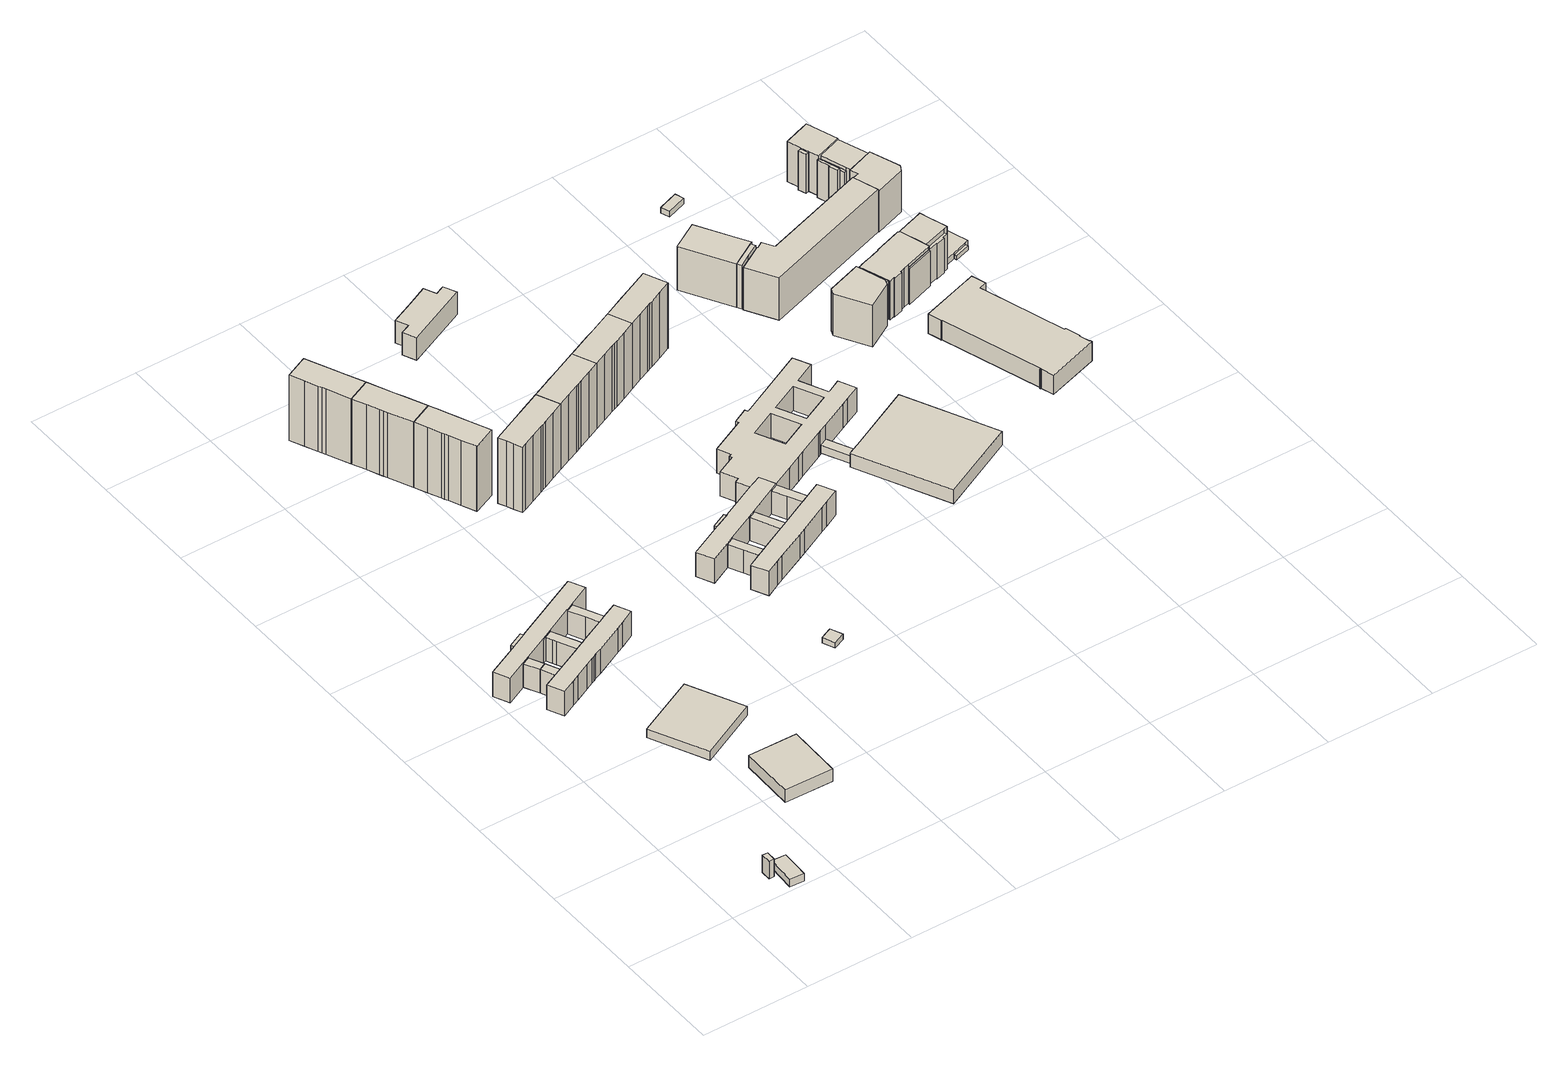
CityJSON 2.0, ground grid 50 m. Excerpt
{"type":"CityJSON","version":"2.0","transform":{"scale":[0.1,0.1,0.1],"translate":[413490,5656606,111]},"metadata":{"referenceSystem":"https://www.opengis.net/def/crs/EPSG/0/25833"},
"CityObjects":{
"building1":{"type":"Building","attributes":{"Dachtyp_tdc":"tdcPolyFlatRoof","Gemeindeschluessel":14612000,"Dachneigung":0,"QualitaetDacherkennung":1,"Geometrietyp2DReferenz":"3000","measuredHeight":9.07,"function":"31001_9998","roofType":"1000"},"geometry":[{"type":"Solid","lod":"1","boundaries":[[[[0,1,2,3]],[[4,5,6,7]],[[3,5,4,0]],[[2,6,5,3]],[[1,7,6,2]],[[0,4,7,1]]]]}]},
"building2":{"type":"Building","attributes":{"Dachtyp_tdc":"tdcGableRoof","Gemeindeschluessel":14612000,"Dachneigung":59.43,"QualitaetDacherkennung":8,"Geometrietyp2DReferenz":"3000","measuredHeight":7.08,"function":"31001_9998","roofType":"3100"},"geometry":[{"type":"Solid","lod":"1","boundaries":[[[[8,9,10,11]],[[12,13,14,15]],[[11,13,12,8]],[[10,14,13,11]],[[9,15,14,10]],[[8,12,15,9]]]]}]},
"building3":{"type":"Building","attributes":{"name":"102. Grundschule Johanna","Gemeindeschluessel":14612000,"Geometrietyp2DReferenz":"3000","function":"31001_3021","roofType":"9999"},"children":["building3-1","building3-2","building3-3","building3-4","building3-5","building3-6","building3-7"]},
"building3-1":{"type":"BuildingPart","attributes":{"Dachtyp_tdc":"tdcPolyFlatRoof","Dachneigung":0,"QualitaetDacherkennung":74,"Geometrietyp2DReferenz":"3000","measuredHeight":12.13,"roofType":"1000"},"parents":["building3"],"geometry":[{"type":"Solid","lod":"1","boundaries":[[[[16,17,18,19,20]],[[21,22,23,24,25]],[[20,22,21,16]],[[19,23,22,20]],[[18,24,23,19]],[[17,25,24,18]],[[16,21,25,17]]]]}]},
"building3-2":{"type":"BuildingPart","attributes":{"Dachtyp_tdc":"tdcPolyFlatRoof","Dachneigung":0,"QualitaetDacherkennung":76,"Geometrietyp2DReferenz":"3000","measuredHeight":12.14,"roofType":"1000"},"parents":["building3"],"geometry":[{"type":"Solid","lod":"1","boundaries":[[[[26,27,28,29,30,31,32,33,34,35]],[[36,37,38,39,40,41,42,43,44,45]],[[35,37,36,26]],[[34,38,37,35]],[[33,39,38,34]],[[32,40,39,33]],[[31,41,40,32]],[[30,42,41,31]],[[29,43,42,30]],[[28,44,43,29]],[[27,45,44,28]],[[26,36,45,27]]]]}]},
"building3-3":{"type":"BuildingPart","attributes":{"Dachtyp_tdc":"tdcPolyFlatRoof","Dachneigung":0,"QualitaetDacherkennung":80,"Geometrietyp2DReferenz":"3000","measuredHeight":12.15,"roofType":"1000"},"parents":["building3"],"geometry":[{"type":"Solid","lod":"1","boundaries":[[[[46,47,48,49,50,51]],[[52,53,54,55,56,57]],[[51,53,52,46]],[[50,54,53,51]],[[49,55,54,50]],[[48,56,55,49]],[[47,57,56,48]],[[46,52,57,47]]]]}]},
"building3-4":{"type":"BuildingPart","attributes":{"Dachtyp_tdc":"tdcPolyFlatRoof","Dachneigung":2.62,"QualitaetDacherkennung":70,"Geometrietyp2DReferenz":"3000","measuredHeight":12.79,"roofType":"2100"},"parents":["building3"],"geometry":[{"type":"Solid","lod":"1","boundaries":[[[[58,59,60,61,62,63,64,65,66,67,68,69,70,71,72,73,74,75,76,77,78,79]],[[80,81,36,45,82,83,55,54,84,85,86,87,88,89,90,91,92,93,94,95,96,97]],[[78,81,80,79]],[[77,36,81,78]],[[76,45,36,77]],[[75,82,45,76]],[[74,83,82,75]],[[73,55,83,74]],[[72,54,55,73]],[[71,84,54,72]],[[70,85,84,71]],[[69,86,85,70]],[[68,87,86,69]],[[67,88,87,68]],[[66,89,88,67]],[[65,90,89,66]],[[64,91,90,65]],[[63,92,91,64]],[[62,93,92,63]],[[61,94,93,62]],[[60,95,94,61]],[[59,96,95,60]],[[58,97,96,59]],[[79,80,97,58]]]]}]},
"building3-5":{"type":"BuildingPart","attributes":{"Dachtyp_tdc":"tdcPolyFlatRoof","Dachneigung":0,"QualitaetDacherkennung":80,"Geometrietyp2DReferenz":"3000","measuredHeight":12.13,"roofType":"1000"},"parents":["building3"],"geometry":[{"type":"Solid","lod":"1","boundaries":[[[[98,99,19,18]],[[97,24,23,80]],[[18,24,97,98]],[[19,23,24,18]],[[99,80,23,19]],[[98,97,80,99]]]]}]},
"building3-6":{"type":"BuildingPart","attributes":{"Dachtyp_tdc":"tdcPolyFlatRoof","Dachneigung":3.31,"QualitaetDacherkennung":70,"Geometrietyp2DReferenz":"3000","measuredHeight":12.8,"roofType":"2100"},"parents":["building3"],"geometry":[{"type":"Solid","lod":"1","boundaries":[[[[100,101,102,103,104,105,106,107,108,109,110,111,112,113,114,115,116,117,118]],[[119,120,121,122,52,57,123,124,42,41,40,22,21,25,125,126,127,128,129]],[[118,120,119,100]],[[117,121,120,118]],[[116,122,121,117]],[[115,52,122,116]],[[114,57,52,115]],[[113,123,57,114]],[[112,124,123,113]],[[111,42,124,112]],[[110,41,42,111]],[[109,40,41,110]],[[108,22,40,109]],[[107,21,22,108]],[[106,25,21,107]],[[105,125,25,106]],[[104,126,125,105]],[[103,127,126,104]],[[102,128,127,103]],[[101,129,128,102]],[[100,119,129,101]]]]}]},
"building3-7":{"type":"BuildingPart","attributes":{"Dachtyp_tdc":"tdcPolyFlatRoof","Dachneigung":3.42,"QualitaetDacherkennung":47,"Geometrietyp2DReferenz":"3000","measuredHeight":12.26,"roofType":"2100"},"parents":["building3"],"geometry":[{"type":"Solid","lod":"1","boundaries":[[[[130,131,132,133,134]],[[135,119,129,128,136]],[[134,119,135,130]],[[133,129,119,134]],[[132,128,129,133]],[[131,136,128,132]],[[130,135,136,131]]]]}]},
"building4":{"type":"Building","attributes":{"Dachtyp_tdc":"tdcPolyFlatRoof","Gemeindeschluessel":14612000,"Dachneigung":0,"QualitaetDacherkennung":79,"Geometrietyp2DReferenz":"3000","measuredHeight":6.35,"function":"31001_9998","roofType":"1000"},"geometry":[{"type":"Solid","lod":"1","boundaries":[[[[137,138,139,140]],[[141,142,143,144]],[[140,142,141,137]],[[139,143,142,140]],[[138,144,143,139]],[[137,141,144,138]]]]}]},
"building5":{"type":"Building","attributes":{"Dachtyp_tdc":"tdcGableRoof","Gemeindeschluessel":14612000,"Dachneigung":25.05,"QualitaetDacherkennung":38,"Geometrietyp2DReferenz":"3000","measuredHeight":8.18,"function":"31001_3211","roofType":"3100"},"geometry":[{"type":"Solid","lod":"1","boundaries":[[[[145,146,147,148]],[[149,150,151,152]],[[148,150,149,145]],[[147,151,150,148]],[[146,152,151,147]],[[145,149,152,146]]]]}]},
"building6":{"type":"Building","attributes":{"Dachtyp_tdc":"tdcPolyFlatRoof","Gemeindeschluessel":14612000,"Dachneigung":0,"QualitaetDacherkennung":60,"Geometrietyp2DReferenz":"3000","measuredHeight":33.62,"function":"31001_9998","roofType":"1000"},"geometry":[{"type":"Solid","lod":"1","boundaries":[[[[153,154,155,156,157,158,159,160,161,162]],[[163,164,165,166,167,168,169,170,171,172]],[[162,164,163,153]],[[161,165,164,162]],[[160,166,165,161]],[[159,167,166,160]],[[158,168,167,159]],[[157,169,168,158]],[[156,170,169,157]],[[155,171,170,156]],[[154,172,171,155]],[[153,163,172,154]]]]}]},
"building7":{"type":"Building","attributes":{"Dachtyp_tdc":"tdcPolyFlatRoof","Gemeindeschluessel":14612000,"Dachneigung":0,"QualitaetDacherkennung":58,"Geometrietyp2DReferenz":"3000","measuredHeight":33.69,"function":"31001_9998","roofType":"1000"},"geometry":[{"type":"Solid","lod":"1","boundaries":[[[[173,174,175,176,177,154,153,178,179,180]],[[181,182,183,184,163,172,185,186,187,188]],[[180,182,181,173]],[[179,183,182,180]],[[178,184,183,179]],[[153,163,184,178]],[[154,172,163,153]],[[177,185,172,154]],[[176,186,185,177]],[[175,187,186,176]],[[174,188,187,175]],[[173,181,188,174]]]]}]},
"building8":{"type":"Building","attributes":{"Dachtyp_tdc":"tdcPolyFlatRoof","Gemeindeschluessel":14612000,"Dachneigung":0,"QualitaetDacherkennung":53,"Geometrietyp2DReferenz":"3000","measuredHeight":33.66,"function":"31001_9998","roofType":"1000"},"geometry":[{"type":"Solid","lod":"1","boundaries":[[[[175,174,189,190,191,192,193,194,195,196,197,198,199,200,201]],[[187,202,203,204,205,206,207,208,209,210,211,212,213,214,188]],[[201,202,187,175]],[[200,203,202,201]],[[199,204,203,200]],[[198,205,204,199]],[[197,206,205,198]],[[196,207,206,197]],[[195,208,207,196]],[[194,209,208,195]],[[193,210,209,194]],[[192,211,210,193]],[[191,212,211,192]],[[190,213,212,191]],[[189,214,213,190]],[[174,188,214,189]],[[175,187,188,174]]]]}]},
"building9":{"type":"Building","attributes":{"Dachtyp_tdc":"tdcPolyFlatRoof","Gemeindeschluessel":14612000,"Dachneigung":0,"QualitaetDacherkennung":80,"Geometrietyp2DReferenz":"3000","measuredHeight":2.78,"function":"31001_9998","roofType":"1000"},"geometry":[{"type":"Solid","lod":"1","boundaries":[[[[215,216,217,218]],[[219,220,221,222]],[[218,220,219,215]],[[217,221,220,218]],[[216,222,221,217]],[[215,219,222,216]]]]}]},
"building10":{"type":"Building","attributes":{"Dachtyp_tdc":"tdcPolyFlatRoof","Gemeindeschluessel":14612000,"Dachneigung":0,"QualitaetDacherkennung":77,"Geometrietyp2DReferenz":"3000","measuredHeight":2.77,"function":"31001_9998","roofType":"1000"},"geometry":[{"type":"Solid","lod":"1","boundaries":[[[[223,224,225,226]],[[227,228,229,230]],[[226,228,227,223]],[[225,229,228,226]],[[224,230,229,225]],[[223,227,230,224]]]]}]},
"building11":{"type":"Building","attributes":{"Dachtyp_tdc":"tdcPolyFlatRoof","Gemeindeschluessel":14612000,"Dachneigung":0,"QualitaetDacherkennung":73,"Geometrietyp2DReferenz":"3000","measuredHeight":2.66,"function":"31001_9998","roofType":"1000"},"geometry":[{"type":"Solid","lod":"1","boundaries":[[[[231,232,233,234]],[[235,236,237,238]],[[234,236,235,231]],[[233,237,236,234]],[[232,238,237,233]],[[231,235,238,232]]]]}]},
"building12":{"type":"Building","attributes":{"Dachtyp_tdc":"tdcPolyFlatRoof","Gemeindeschluessel":14612000,"Dachneigung":0,"QualitaetDacherkennung":43,"Geometrietyp2DReferenz":"3000","measuredHeight":33.8,"function":"31001_9998","roofType":"1000"},"geometry":[{"type":"Solid","lod":"1","boundaries":[[[[239,240,241,242,243,244,245,246,247,248,249,250,251,252]],[[253,254,255,256,257,258,259,260,261,262,263,264,265,266]],[[252,254,253,239]],[[251,255,254,252]],[[250,256,255,251]],[[249,257,256,250]],[[248,258,257,249]],[[247,259,258,248]],[[246,260,259,247]],[[245,261,260,246]],[[244,262,261,245]],[[243,263,262,244]],[[242,264,263,243]],[[241,265,264,242]],[[240,266,265,241]],[[239,253,266,240]]]]}]},
"building13":{"type":"Building","attributes":{"name":"101. Oberschule Johannes Gutenberg","Gemeindeschluessel":14612000,"Geometrietyp2DReferenz":"3000","function":"31001_3021","roofType":"9999"},"children":["building13-1","building13-2","building13-3","building13-4","building13-5","building13-6"]},
"building13-1":{"type":"BuildingPart","attributes":{"Dachtyp_tdc":"tdcPolyFlatRoof","Dachneigung":4.39,"QualitaetDacherkennung":45,"Geometrietyp2DReferenz":"3000","measuredHeight":12.11,"roofType":"2100"},"parents":["building13"],"geometry":[{"type":"Solid","lod":"1","boundaries":[[[[267,268,269,270,271,272]],[[273,274,275,276,277,278]],[[272,274,273,267]],[[271,275,274,272]],[[270,276,275,271]],[[269,277,276,270]],[[268,278,277,269]],[[267,273,278,268]]]]}]},
"building13-2":{"type":"BuildingPart","attributes":{"Dachtyp_tdc":"tdcPolyFlatRoof","Dachneigung":0,"QualitaetDacherkennung":56,"Geometrietyp2DReferenz":"3000","measuredHeight":12.47,"roofType":"1000"},"parents":["building13"],"geometry":[{"type":"Solid","lod":"1","boundaries":[[[[279,280,281,282,283,284,285,286,287,288,289,290,291,292]],[[293,294,295,296,297,298,299,275,274,273,278,300,301,302]],[[292,294,293,279]],[[291,295,294,292]],[[290,296,295,291]],[[289,297,296,290]],[[288,298,297,289]],[[287,299,298,288]],[[286,275,299,287]],[[285,274,275,286]],[[284,273,274,285]],[[283,278,273,284]],[[282,300,278,283]],[[281,301,300,282]],[[280,302,301,281]],[[279,293,302,280]]]]}]},
"building13-3":{"type":"BuildingPart","attributes":{"Dachtyp_tdc":"tdcPolyFlatRoof","Dachneigung":0,"QualitaetDacherkennung":60,"Geometrietyp2DReferenz":"3000","measuredHeight":12.4,"roofType":"1000"},"parents":["building13"],"geometry":[{"type":"Solid","lod":"1","boundaries":[[[[303,304,305,306,307,308,309,310,311,312,313,314,315,316,317,318,319,320]],[[321,322,323,324,325,326,327,328,329,330,331,332,333,334,335,336,337,338]],[[320,322,321,303]],[[319,323,322,320]],[[318,324,323,319]],[[317,325,324,318]],[[316,326,325,317]],[[315,327,326,316]],[[314,328,327,315]],[[313,329,328,314]],[[312,330,329,313]],[[311,331,330,312]],[[310,332,331,311]],[[309,333,332,310]],[[308,334,333,309]],[[307,335,334,308]],[[306,336,335,307]],[[305,337,336,306]],[[304,338,337,305]],[[303,321,338,304]]]]}]},
"building13-4":{"type":"BuildingPart","attributes":{"Dachtyp_tdc":"tdcPolyFlatRoof","Dachneigung":0,"QualitaetDacherkennung":77,"Geometrietyp2DReferenz":"3000","measuredHeight":11.92,"roofType":"1000"},"parents":["building13"],"geometry":[{"type":"Solid","lod":"1","boundaries":[[[[339,340,341,342,343,344,345]],[[302,346,327,326,325,347,293]],[[345,346,302,339]],[[344,327,346,345]],[[343,326,327,344]],[[342,325,326,343]],[[341,347,325,342]],[[340,293,347,341]],[[339,302,293,340]]]]}]},
"building13-5":{"type":"BuildingPart","attributes":{"Dachtyp_tdc":"tdcFreeFormRoof","Dachneigung":10.61,"QualitaetDacherkennung":76,"Geometrietyp2DReferenz":"3000","measuredHeight":12.18,"roofType":"5000"},"parents":["building13"],"geometry":[{"type":"Solid","lod":"1","boundaries":[[[[348,349,350,351,352,353,354]],[[355,322,321,338,356,297,296]],[[354,355,296,348]],[[353,322,355,354]],[[352,321,322,353]],[[351,338,321,352]],[[350,356,338,351]],[[349,297,356,350]],[[348,296,297,349]]]]}]},
"building13-6":{"type":"BuildingPart","attributes":{"Dachtyp_tdc":"tdcPolyFlatRoof","Dachneigung":0,"QualitaetDacherkennung":78,"Geometrietyp2DReferenz":"3000","measuredHeight":11.93,"roofType":"1000"},"parents":["building13"],"geometry":[{"type":"Solid","lod":"1","boundaries":[[[[357,358,359,360]],[[294,324,323,295]],[[359,324,294,360]],[[358,323,324,359]],[[357,295,323,358]],[[360,294,295,357]]]]}]},
"building14":{"type":"Building","attributes":{"Dachtyp_tdc":"tdcPolyFlatRoof","Gemeindeschluessel":14612000,"Dachneigung":0,"QualitaetDacherkennung":42,"Geometrietyp2DReferenz":"3000","measuredHeight":33.82,"function":"31001_9998","roofType":"1000"},"geometry":[{"type":"Solid","lod":"1","boundaries":[[[[361,362,363,364,365,366,367,368,369,370,371]],[[372,373,374,375,376,377,378,379,380,381,382]],[[371,373,372,361]],[[370,374,373,371]],[[369,375,374,370]],[[368,376,375,369]],[[367,377,376,368]],[[366,378,377,367]],[[365,379,378,366]],[[364,380,379,365]],[[363,381,380,364]],[[362,382,381,363]],[[361,372,382,362]]]]}]},
"building15":{"type":"Building","attributes":{"Dachtyp_tdc":"tdcPolyFlatRoof","Gemeindeschluessel":14612000,"Dachneigung":0,"QualitaetDacherkennung":88,"Geometrietyp2DReferenz":"3000","measuredHeight":11.45,"function":"31001_9998","roofType":"1000"},"geometry":[{"type":"Solid","lod":"1","boundaries":[[[[383,384,385,386,387,388,389,390,391,392]],[[393,394,395,396,397,398,399,400,401,402]],[[392,394,393,383]],[[391,395,394,392]],[[390,396,395,391]],[[389,397,396,390]],[[388,398,397,389]],[[387,399,398,388]],[[386,400,399,387]],[[385,401,400,386]],[[384,402,401,385]],[[383,393,402,384]]]]}]},
"building16":{"type":"Building","attributes":{"Gemeindeschluessel":14612000,"Dachtyp_tdc":"tdcFreeFormRoof","Dachneigung":10.12,"QualitaetDacherkennung":89,"Geometrietyp2DReferenz":"3000","measuredHeight":3.04,"function":"31001_9998","roofType":"5000"},"geometry":[{"type":"Solid","lod":"1","boundaries":[[[[403,404,405,406]],[[407,408,409,410]],[[406,408,407,403]],[[405,409,408,406]],[[404,410,409,405]],[[403,407,410,404]]]]}]},
"building17":{"type":"Building","attributes":{"Dachtyp_tdc":"tdcPolyFlatRoof","Gemeindeschluessel":14612000,"Dachneigung":0,"QualitaetDacherkennung":44,"Geometrietyp2DReferenz":"3000","measuredHeight":33.82,"function":"31001_9998","roofType":"1000"},"geometry":[{"type":"Solid","lod":"1","boundaries":[[[[411,412,413,414,415,416,417,418,419,420,421]],[[375,422,423,424,425,426,427,428,429,430,376]],[[421,422,375,411]],[[420,423,422,421]],[[419,424,423,420]],[[418,425,424,419]],[[417,426,425,418]],[[416,427,426,417]],[[415,428,427,416]],[[414,429,428,415]],[[413,430,429,414]],[[412,376,430,413]],[[411,375,376,412]]]]}]},
"building18":{"type":"Building","attributes":{"name":"Abendgymnasium Dresden,Gymnasium Dresden-Johannstadt","Dachtyp_tdc":"tdcPolyFlatRoof","Gemeindeschluessel":14612000,"Dachneigung":0,"QualitaetDacherkennung":42,"Geometrietyp2DReferenz":"3000","measuredHeight":12.44,"function":"31001_3021","roofType":"1000"},"geometry":[{"type":"Solid","lod":"1","boundaries":[[[[431,432,433,434,435,436,437,438,439,440,441,442,443,444,445,446,447,448,449,450,451,452,453,454,455,456,457,458],[459,460,461,462],[463,464,465,466]],[[467,468,469,470,471,472,473,474,475,476,477,478,302,301,300,479,480,481,482,483,484,485,486,487,488,489,490,491],[492,493,494,495],[496,497,498,499]],[[458,468,467,431]],[[457,469,468,458]],[[456,470,469,457]],[[455,471,470,456]],[[454,472,471,455]],[[453,473,472,454]],[[452,474,473,453]],[[451,475,474,452]],[[450,476,475,451]],[[449,477,476,450]],[[448,478,477,449]],[[447,302,478,448]],[[446,301,302,447]],[[445,300,301,446]],[[444,479,300,445]],[[443,480,479,444]],[[442,481,480,443]],[[441,482,481,442]],[[440,483,482,441]],[[439,484,483,440]],[[438,485,484,439]],[[437,486,485,438]],[[436,487,486,437]],[[435,488,487,436]],[[434,489,488,435]],[[433,490,489,434]],[[432,491,490,433]],[[431,467,491,432]],[[462,493,492,459]],[[461,494,493,462]],[[460,495,494,461]],[[459,492,495,460]],[[466,497,496,463]],[[465,498,497,466]],[[464,499,498,465]],[[463,496,499,464]]]]}]},
"building19":{"type":"Building","attributes":{"Dachtyp_tdc":"tdcPolyFlatRoof","Gemeindeschluessel":14612000,"Dachneigung":0,"QualitaetDacherkennung":48,"Geometrietyp2DReferenz":"3000","measuredHeight":33.74,"function":"31001_9998","roofType":"1000"},"geometry":[{"type":"Solid","lod":"1","boundaries":[[[[419,418,500,501,502,503,504,505,506,507,508,509]],[[510,511,512,513,514,515,516,517,518,519,520,521]],[[509,511,510,419]],[[508,512,511,509]],[[507,513,512,508]],[[506,514,513,507]],[[505,515,514,506]],[[504,516,515,505]],[[503,517,516,504]],[[502,518,517,503]],[[501,519,518,502]],[[500,520,519,501]],[[418,521,520,500]],[[419,510,521,418]]]]}]},
"building20":{"type":"Building","attributes":{"Gemeindeschluessel":14612000,"Geometrietyp2DReferenz":"3000","function":"31001_3211","roofType":"9999"},"children":["building20-1","building20-2"]},
"building20-1":{"type":"BuildingPart","attributes":{"Dachtyp_tdc":"tdcPolyFlatRoof","Dachneigung":0,"QualitaetDacherkennung":58,"Geometrietyp2DReferenz":"3000","measuredHeight":7.06,"roofType":"1000"},"parents":["building20"],"geometry":[{"type":"Solid","lod":"1","boundaries":[[[[522,523,524,525,526,527]],[[528,529,530,531,532,533]],[[527,529,528,522]],[[526,530,529,527]],[[525,531,530,526]],[[524,532,531,525]],[[523,533,532,524]],[[522,528,533,523]]]]}]},
"building20-2":{"type":"BuildingPart","attributes":{"Dachtyp_tdc":"tdcPolyFlatRoof","Dachneigung":0,"QualitaetDacherkennung":79,"Geometrietyp2DReferenz":"3000","measuredHeight":4.02,"roofType":"1000"},"parents":["building20"],"geometry":[{"type":"Solid","lod":"1","boundaries":[[[[534,535,536,537]],[[538,539,533,532]],[[537,539,538,534]],[[536,533,539,537]],[[535,532,533,536]],[[534,538,532,535]]]]}]},
"building21":{"type":"Building","attributes":{"Gemeindeschluessel":14612000,"Geometrietyp2DReferenz":"3000","function":"31001_9998","roofType":"9999"},"children":["building21-1","building21-2","building21-3"]},
"building21-1":{"type":"BuildingPart","attributes":{"Dachtyp_tdc":"tdcGableRoof","Dachneigung":13.67,"QualitaetDacherkennung":77,"Geometrietyp2DReferenz":"3000","measuredHeight":23.61,"roofType":"3100"},"parents":["building21"],"geometry":[{"type":"Solid","lod":"1","boundaries":[[[[540,541,542,543,544,545]],[[546,547,548,549,550,551]],[[545,547,546,540]],[[544,548,547,545]],[[543,549,548,544]],[[542,550,549,543]],[[541,551,550,542]],[[540,546,551,541]]]]}]},
"building21-2":{"type":"BuildingPart","attributes":{"Dachtyp_tdc":"tdcPolyFlatRoof","Dachneigung":13.21,"QualitaetDacherkennung":25,"Geometrietyp2DReferenz":"3000","measuredHeight":20.37,"roofType":"2100"},"parents":["building21"],"geometry":[{"type":"Solid","lod":"1","boundaries":[[[[552,553,554,555]],[[556,548,547,557]],[[555,548,556,552]],[[554,547,548,555]],[[553,557,547,554]],[[552,556,557,553]]]]}]},
"building21-3":{"type":"BuildingPart","attributes":{"Dachtyp_tdc":"tdcGableRoof","Dachneigung":13.78,"QualitaetDacherkennung":53,"Geometrietyp2DReferenz":"3000","measuredHeight":23.68,"roofType":"3100"},"parents":["building21"],"geometry":[{"type":"Solid","lod":"1","boundaries":[[[[541,558,559,560,542]],[[551,550,561,562,563]],[[542,550,551,541]],[[560,561,550,542]],[[559,562,561,560]],[[558,563,562,559]],[[541,551,563,558]]]]}]},
"building22":{"type":"Building","attributes":{"Dachtyp_tdc":"tdcFreeFormRoof","Gemeindeschluessel":14612000,"Dachneigung":10.05,"QualitaetDacherkennung":19,"Geometrietyp2DReferenz":"3000","measuredHeight":23.47,"function":"31001_9998","roofType":"5000"},"geometry":[{"type":"Solid","lod":"1","boundaries":[[[[564,565,566,567,568,569]],[[570,571,572,573,574,575]],[[569,571,570,564]],[[568,572,571,569]],[[567,573,572,568]],[[566,574,573,567]],[[565,575,574,566]],[[564,570,575,565]]]]}]},
"building23":{"type":"Building","attributes":{"Dachtyp_tdc":"tdcPolyFlatRoof","Gemeindeschluessel":14612000,"Dachneigung":0,"QualitaetDacherkennung":83,"Geometrietyp2DReferenz":"3000","measuredHeight":2.81,"function":"31001_9998","roofType":"1000"},"geometry":[{"type":"Solid","lod":"1","boundaries":[[[[576,577,578,579]],[[580,581,582,583]],[[579,581,580,576]],[[578,582,581,579]],[[577,583,582,578]],[[576,580,583,577]]]]}]},
"building24":{"type":"Building","attributes":{"Dachtyp_tdc":"tdcFreeFormRoof","Gemeindeschluessel":14612000,"Dachneigung":10.38,"QualitaetDacherkennung":16,"Geometrietyp2DReferenz":"3000","measuredHeight":22.41,"function":"31001_9998","roofType":"5000"},"geometry":[{"type":"Solid","lod":"1","boundaries":[[[[584,585,586,587,588,589,590,591]],[[592,593,594,595,596,597,598,599]],[[591,593,592,584]],[[590,594,593,591]],[[589,595,594,590]],[[588,596,595,589]],[[587,597,596,588]],[[586,598,597,587]],[[585,599,598,586]],[[584,592,599,585]]]]}]},
"building25":{"type":"Building","attributes":{"Gemeindeschluessel":14612000,"Geometrietyp2DReferenz":"3000","function":"31001_9998","roofType":"9999"},"children":["building25-1","building25-2","building25-3","building25-4"]},
"building25-1":{"type":"BuildingPart","attributes":{"Dachtyp_tdc":"tdcFreeFormRoof","Dachneigung":72.72,"QualitaetDacherkennung":18,"Geometrietyp2DReferenz":"3000","measuredHeight":18.95,"roofType":"5000"},"parents":["building25"],"geometry":[{"type":"Solid","lod":"1","boundaries":[[[[600,601,602,603]],[[604,605,606,607]],[[603,605,604,600]],[[602,606,605,603]],[[601,607,606,602]],[[600,604,607,601]]]]}]},
"building25-2":{"type":"BuildingPart","attributes":{"Dachtyp_tdc":"tdcCutGableRoof","Dachneigung":32.65,"QualitaetDacherkennung":50,"Geometrietyp2DReferenz":"3000","measuredHeight":21.46,"roofType":"9999"},"parents":["building25"],"geometry":[{"type":"Solid","lod":"1","boundaries":[[[[608,609,610,611,612]],[[613,614,615,616,617]],[[612,614,613,608]],[[611,615,614,612]],[[610,616,615,611]],[[609,617,616,610]],[[608,613,617,609]]]]}]},
"building25-3":{"type":"BuildingPart","attributes":{"Dachtyp_tdc":"tdcCutGableRoof","Dachneigung":17.77,"QualitaetDacherkennung":44,"Geometrietyp2DReferenz":"3000","measuredHeight":21.39,"roofType":"9999"},"parents":["building25"],"geometry":[{"type":"Solid","lod":"1","boundaries":[[[[618,619,620,621,622,623,624,625,626,627,628,629,630,631,632,633,634,635,636,637,638,639,640,641,642,643,644]],[[645,604,607,646,647,648,649,650,651,652,653,617,654,655,616,656,657,658,659,660,661,662,663,664,665,666,667]],[[644,604,645,618]],[[643,607,604,644]],[[642,646,607,643]],[[641,647,646,642]],[[640,648,647,641]],[[639,649,648,640]],[[638,650,649,639]],[[637,651,650,638]],[[636,652,651,637]],[[635,653,652,636]],[[634,617,653,635]],[[633,654,617,634]],[[632,655,654,633]],[[631,616,655,632]],[[630,656,616,631]],[[629,657,656,630]],[[628,658,657,629]],[[627,659,658,628]],[[626,660,659,627]],[[625,661,660,626]],[[624,662,661,625]],[[623,663,662,624]],[[622,664,663,623]],[[621,665,664,622]],[[620,666,665,621]],[[619,667,666,620]],[[618,645,667,619]]]]}]},
"building25-4":{"type":"BuildingPart","attributes":{"Dachtyp_tdc":"tdcPolyFlatRoof","Dachneigung":10.72,"QualitaetDacherkennung":16,"Geometrietyp2DReferenz":"3000","measuredHeight":17.26,"roofType":"2100"},"parents":["building25"],"geometry":[{"type":"Solid","lod":"1","boundaries":[[[[668,669,670,671]],[[657,672,673,658]],[[671,672,657,668]],[[670,673,672,671]],[[669,658,673,670]],[[668,657,658,669]]]]}]},
"building26":{"type":"Building","attributes":{"Dachtyp_tdc":"tdcPolyFlatRoof","Gemeindeschluessel":14612000,"Dachneigung":0,"QualitaetDacherkennung":29,"Geometrietyp2DReferenz":"3000","measuredHeight":9.91,"function":"31001_2000","roofType":"1000"},"geometry":[{"type":"Solid","lod":"1","boundaries":[[[[674,675,676,677,678,679,680,681,682,683,684,685,686,687,688,689,690,691,692,693,694,695]],[[696,697,698,699,700,701,702,703,704,705,706,707,708,709,710,711,712,713,714,715,716,717]],[[695,697,696,674]],[[694,698,697,695]],[[693,699,698,694]],[[692,700,699,693]],[[691,701,700,692]],[[690,702,701,691]],[[689,703,702,690]],[[688,704,703,689]],[[687,705,704,688]],[[686,706,705,687]],[[685,707,706,686]],[[684,708,707,685]],[[683,709,708,684]],[[682,710,709,683]],[[681,711,710,682]],[[680,712,711,681]],[[679,713,712,680]],[[678,714,713,679]],[[677,715,714,678]],[[676,716,715,677]],[[675,717,716,676]],[[674,696,717,675]]]]}]},
"building27":{"type":"Building","attributes":{"Gemeindeschluessel":14612000,"Geometrietyp2DReferenz":"3000","function":"31001_9998","roofType":"9999"},"children":["building27-1","building27-2","building27-3"]},
"building27-1":{"type":"BuildingPart","attributes":{"Dachtyp_tdc":"tdcCutGableRoof","Dachneigung":14.74,"QualitaetDacherkennung":48,"Geometrietyp2DReferenz":"3000","measuredHeight":21.34,"roofType":"9999"},"parents":["building27"],"geometry":[{"type":"Solid","lod":"1","boundaries":[[[[621,620,718,719,720,721,722,723,724,725,726]],[[727,728,729,730,731,732,733,734,735,736,737]],[[726,728,727,621]],[[725,729,728,726]],[[724,730,729,725]],[[723,731,730,724]],[[722,732,731,723]],[[721,733,732,722]],[[720,734,733,721]],[[719,735,734,720]],[[718,736,735,719]],[[620,737,736,718]],[[621,727,737,620]]]]}]},
"building27-2":{"type":"BuildingPart","attributes":{"Dachtyp_tdc":"tdcGableRoof","Dachneigung":48.39,"QualitaetDacherkennung":6,"Geometrietyp2DReferenz":"3000","measuredHeight":15.19,"roofType":"3100"},"parents":["building27"],"geometry":[{"type":"Solid","lod":"1","boundaries":[[[[738,739,740,741,742,743]],[[728,744,745,746,729,747]],[[743,744,728,738]],[[742,745,744,743]],[[741,746,745,742]],[[740,729,746,741]],[[739,747,729,740]],[[738,728,747,739]]]]}]},
"building27-3":{"type":"BuildingPart","attributes":{"Dachtyp_tdc":"tdcFreeFormRoof","Dachneigung":73.96,"QualitaetDacherkennung":15,"Geometrietyp2DReferenz":"3000","measuredHeight":20.09,"roofType":"5000"},"parents":["building27"],"geometry":[{"type":"Solid","lod":"1","boundaries":[[[[748,749,750,751,752,753,754,755]],[[756,757,758,759,760,735,734,761]],[[755,757,756,748]],[[754,758,757,755]],[[753,759,758,754]],[[752,760,759,753]],[[751,735,760,752]],[[750,734,735,751]],[[749,761,734,750]],[[748,756,761,749]]]]}]},
"building28":{"type":"Building","attributes":{"Gemeindeschluessel":14612000,"Geometrietyp2DReferenz":"3000","function":"31001_9998","roofType":"9999"},"children":["building28-1","building28-2"]},
"building28-1":{"type":"BuildingPart","attributes":{"Dachtyp_tdc":"tdcPolyFlatRoof","Dachneigung":0,"QualitaetDacherkennung":18,"Geometrietyp2DReferenz":"3000","measuredHeight":3,"roofType":"1000"},"parents":["building28"],"geometry":[{"type":"Solid","lod":"1","boundaries":[[[[762,763,764,765,766,767]],[[768,769,770,733,730,771]],[[767,769,768,762]],[[766,770,769,767]],[[765,733,770,766]],[[764,730,733,765]],[[763,771,730,764]],[[762,768,771,763]]]]}]},
"building28-2":{"type":"BuildingPart","attributes":{"Dachtyp_tdc":"tdcGableRoof","Dachneigung":18.1,"QualitaetDacherkennung":11,"Geometrietyp2DReferenz":"3000","measuredHeight":3.12,"roofType":"3100"},"parents":["building28"],"geometry":[{"type":"Solid","lod":"1","boundaries":[[[[772,773,774,775]],[[776,777,770,769]],[[775,777,776,772]],[[774,770,777,775]],[[773,769,770,774]],[[772,776,769,773]]]]}]},
"building29":{"type":"Building","attributes":{"Dachtyp_tdc":"tdcFreeFormRoof","Gemeindeschluessel":14612000,"Dachneigung":10.34,"QualitaetDacherkennung":46,"Geometrietyp2DReferenz":"3000","measuredHeight":22.78,"function":"31001_9998","roofType":"5000"},"geometry":[{"type":"Solid","lod":"1","boundaries":[[[[778,779,780,781,782,783,784,785,786]],[[787,788,789,790,791,792,793,794,795]],[[786,788,787,778]],[[785,789,788,786]],[[784,790,789,785]],[[783,791,790,784]],[[782,792,791,783]],[[781,793,792,782]],[[780,794,793,781]],[[779,795,794,780]],[[778,787,795,779]]]]}]},
"building30":{"type":"Building","attributes":{"Gemeindeschluessel":14612000,"Geometrietyp2DReferenz":"3000","function":"31001_9998","roofType":"9999"},"children":["building30-1","building30-2"]},
"building30-1":{"type":"BuildingPart","attributes":{"Dachtyp_tdc":"tdcGableRoof","Dachneigung":33.2,"QualitaetDacherkennung":75,"Geometrietyp2DReferenz":"3000","measuredHeight":22.75,"roofType":"3100"},"parents":["building30"],"geometry":[{"type":"Solid","lod":"1","boundaries":[[[[796,797,798,799,800,801,802,803,804,805]],[[806,807,808,809,810,811,812,813,814,815]],[[805,807,806,796]],[[804,808,807,805]],[[803,809,808,804]],[[802,810,809,803]],[[801,811,810,802]],[[800,812,811,801]],[[799,813,812,800]],[[798,814,813,799]],[[797,815,814,798]],[[796,806,815,797]]]]}]},
"building30-2":{"type":"BuildingPart","attributes":{"Dachtyp_tdc":"tdcGableRoof","Dachneigung":31.15,"QualitaetDacherkennung":52,"Geometrietyp2DReferenz":"3000","measuredHeight":20.66,"roofType":"3100"},"parents":["building30"],"geometry":[{"type":"Solid","lod":"1","boundaries":[[[[816,817,818,819,820]],[[821,822,808,807,806]],[[820,822,821,816]],[[819,808,822,820]],[[818,807,808,819]],[[817,806,807,818]],[[816,821,806,817]]]]}]},
"building31":{"type":"Building","attributes":{"Gemeindeschluessel":14612000,"Geometrietyp2DReferenz":"3000","function":"31001_9998","roofType":"9999"},"children":["building31-1","building31-2","building31-3"]},
"building31-1":{"type":"BuildingPart","attributes":{"Dachtyp_tdc":"tdcFreeFormRoof","Dachneigung":64.73,"QualitaetDacherkennung":38,"Geometrietyp2DReferenz":"3000","measuredHeight":20.07,"roofType":"5000"},"parents":["building31"],"geometry":[{"type":"Solid","lod":"1","boundaries":[[[[823,824,825,826,827,828]],[[829,830,831,832,833,834]],[[828,830,829,823]],[[827,831,830,828]],[[826,832,831,827]],[[825,833,832,826]],[[824,834,833,825]],[[823,829,834,824]]]]}]},
"building31-2":{"type":"BuildingPart","attributes":{"Dachtyp_tdc":"tdcGableRoof","Dachneigung":10.18,"QualitaetDacherkennung":22,"Geometrietyp2DReferenz":"3000","measuredHeight":20.65,"roofType":"3100"},"parents":["building31"],"geometry":[{"type":"Solid","lod":"1","boundaries":[[[[835,836,837,838,839,840,841]],[[833,842,832,843,844,845,846]],[[840,842,833,841]],[[839,832,842,840]],[[838,843,832,839]],[[837,844,843,838]],[[836,845,844,837]],[[835,846,845,836]],[[841,833,846,835]]]]}]},
"building31-3":{"type":"BuildingPart","attributes":{"Dachtyp_tdc":"tdcGableRoof","Dachneigung":29.59,"QualitaetDacherkennung":64,"Geometrietyp2DReferenz":"3000","measuredHeight":22.25,"roofType":"3100"},"parents":["building31"],"geometry":[{"type":"Solid","lod":"1","boundaries":[[[[847,848,849,850,851]],[[852,853,845,843,854]],[[851,853,852,847]],[[850,845,853,851]],[[849,843,845,850]],[[848,854,843,849]],[[847,852,854,848]]]]}]}
},
"vertices":[
[246,99,109],[270,99,109],[271,144,109],[247,145,109],[246,99,19],[247,145,19],[271,144,19],[270,99,19],
[283,12,58],[349,8,58],[357,141,58],[292,145,58],[283,12,20],[292,145,20],[357,141,20],[349,8,20],
[175,1613,130],[139,1595,130],[171,1529,130],[207,1547,130],[175,1612,130],[175,1613,9],[175,1612,9],[207,1547,9],[171,1529,9],[139,1595,9],
[363,1544,130],[399,1561,130],[388,1586,130],[379,1604,130],[337,1691,130],[287,1667,130],[288,1667,130],[301,1673,130],[314,1645,130],[322,1629,130],[363,1544,9],[322,1629,9],[314,1645,9],[301,1673,9],[288,1667,9],[287,1667,9],[337,1691,9],[379,1604,9],[388,1586,9],[399,1561,9],
[499,1770,130],[463,1752,130],[499,1679,130],[526,1622,130],[562,1640,130],[535,1695,130],[499,1770,9],[535,1695,9],[562,1640,9],[526,1622,9],[499,1679,9],[463,1752,9],
[201,1466,135],[135,1434,135],[170,1362,135],[236,1394,135],[269,1410,135],[335,1442,135],[372,1459,135],[386,1466,135],[399,1473,135],[432,1488,135],[561,1550,135],[594,1566,135],[660,1599,135],[626,1670,135],[562,1640,135],[526,1622,135],[412,1568,135],[400,1561,135],[399,1561,135],[363,1544,135],[350,1537,135],[237,1483,135],[237,1483,9],[350,1537,9],[400,1561,9],[412,1568,9],[626,1670,9],[660,1599,9],[594,1566,9],[561,1550,9],[432,1488,9],[399,1473,9],[386,1466,9],[372,1459,9],[335,1442,9],[269,1410,9],[236,1394,9],[170,1362,9],[135,1434,9],[201,1466,9],
[201,1466,130],[237,1483,130],
[239,1732,135],[239,1731,135],[170,1698,135],[170,1697,135],[9,1620,135],[43,1549,135],[139,1595,135],[175,1613,135],[175,1612,135],[288,1667,135],[287,1667,135],[337,1691,135],[337,1692,135],[463,1753,135],[463,1752,135],[499,1770,135],[598,1818,135],[564,1889,135],[563,1889,135],[239,1732,9],[563,1889,9],[564,1889,9],[598,1818,9],[463,1753,9],[337,1692,9],[43,1549,9],[9,1620,9],[170,1697,9],[170,1698,9],[239,1731,9],
[232,1747,131],[162,1713,131],[170,1698,131],[239,1731,131],[239,1732,131],[232,1747,9],[162,1713,9],
[560,429,86],[784,424,86],[790,676,86],[566,681,86],[560,429,23],[566,681,23],[790,676,23],[784,424,23],
[348,1060,66],[470,806,66],[744,939,66],[621,1192,66],[348,1060,20],[621,1192,20],[744,939,20],[470,806,20],
[364,3062,352],[468,3109,352],[423,3208,352],[406,3246,352],[352,3365,352],[248,3318,352],[278,3253,352],[302,3198,352],[310,3182,352],[317,3166,352],[364,3062,15],[317,3166,15],[310,3182,15],[302,3198,15],[278,3253,15],[248,3318,15],[352,3365,15],[406,3246,15],[423,3208,15],[468,3109,15],
[431,2915,352],[480,2807,352],[584,2854,352],[537,2957,352],[520,2994,352],[393,3000,352],[417,2946,352],[425,2929,352],[431,2915,15],[425,2929,15],[417,2946,15],[393,3000,15],[520,2994,15],[537,2957,15],[584,2854,15],[480,2807,15],
[506,2749,352],[532,2692,352],[538,2679,352],[545,2664,352],[569,2611,352],[597,2549,352],[598,2546,352],[701,2592,352],[650,2705,352],[634,2741,352],[624,2764,352],[602,2815,352],[590,2841,352],[590,2841,15],[602,2815,15],[624,2764,15],[634,2741,15],[650,2705,15],[701,2592,15],[598,2546,15],[597,2549,15],[569,2611,15],[545,2664,15],[538,2679,15],[532,2692,15],[506,2749,15],
[652,3122,44],[626,3185,44],[564,3161,44],[589,3097,44],[652,3122,16],[589,3097,16],[564,3161,16],[626,3185,16],
[788,2825,43],[762,2889,43],[700,2864,43],[725,2800,43],[788,2825,16],[725,2800,16],[700,2864,16],[762,2889,16],
[1236,1126,42],[1260,1071,42],[1315,1096,42],[1291,1151,42],[1236,1126,15],[1291,1151,15],[1315,1096,15],[1260,1071,15],
[692,2540,352],[709,2504,352],[722,2474,352],[739,2437,352],[759,2446,352],[813,2471,352],[869,2496,352],[883,2503,352],[901,2510,352],[956,2535,352],[1010,2560,352],[963,2663,352],[857,2615,352],[821,2599,352],[692,2540,15],[821,2599,15],[857,2615,15],[963,2663,15],[1010,2560,15],[956,2535,15],[901,2510,15],[883,2503,15],[869,2496,15],[813,2471,15],[759,2446,15],[739,2437,15],[722,2474,15],[709,2504,15],
[1299,1849,130],[1298,1851,130],[1292,1864,130],[1223,1831,130],[1230,1818,130],[1230,1817,130],[1299,1849,10],[1230,1817,10],[1230,1818,10],[1223,1831,10],[1292,1864,10],[1298,1851,10],
[1526,1871,135],[1563,1889,135],[1530,1960,135],[1469,1934,135],[1298,1851,135],[1299,1849,135],[1230,1817,135],[1230,1818,135],[1069,1740,135],[1105,1664,135],[1201,1711,135],[1237,1729,135],[1364,1791,135],[1399,1808,135],[1526,1871,10],[1399,1808,10],[1364,1791,10],[1237,1729,10],[1201,1711,10],[1105,1664,10],[1069,1740,10],[1469,1934,10],[1530,1960,10],[1563,1889,10],
[1299,1602,134],[1263,1585,134],[1199,1553,134],[1235,1480,134],[1300,1513,134],[1333,1529,134],[1463,1591,134],[1496,1607,134],[1626,1670,134],[1659,1686,134],[1727,1719,134],[1690,1795,134],[1625,1763,134],[1588,1744,134],[1588,1745,134],[1461,1682,134],[1426,1665,134],[1299,1603,134],[1299,1602,10],[1299,1603,10],[1426,1665,10],[1461,1682,10],[1588,1745,10],[1588,1744,10],[1625,1763,10],[1690,1795,10],[1727,1719,10],[1659,1686,10],[1626,1670,10],[1496,1607,10],[1463,1591,10],[1333,1529,10],[1300,1513,10],[1235,1480,10],[1199,1553,10],[1263,1585,10],
[1563,1889,129],[1526,1871,129],[1557,1808,129],[1588,1745,129],[1588,1744,129],[1625,1763,129],[1594,1826,129],[1594,1826,10],[1557,1808,10],
[1237,1729,130],[1201,1711,130],[1233,1647,130],[1263,1585,130],[1299,1602,130],[1299,1603,130],[1267,1666,130],[1267,1666,10],[1233,1647,10],
[1364,1791,129],[1426,1665,129],[1461,1682,129],[1399,1808,129],
[963,2663,353],[1010,2560,353],[1067,2586,353],[1122,2610,353],[1136,2617,353],[1155,2626,353],[1210,2651,353],[1264,2675,353],[1218,2778,353],[1111,2730,353],[1076,2714,353],[963,2663,14],[1076,2714,14],[1111,2730,14],[1218,2778,14],[1264,2675,14],[1210,2651,14],[1155,2626,14],[1136,2617,14],[1122,2610,14],[1067,2586,14],[1010,2560,14],
[930,3415,132],[1218,3545,132],[1191,3604,132],[1148,3584,132],[1123,3639,132],[1019,3591,132],[983,3575,132],[922,3548,132],[947,3493,132],[903,3474,132],[930,3415,17],[903,3474,17],[947,3493,17],[922,3548,17],[983,3575,17],[1019,3591,17],[1123,3639,17],[1148,3584,17],[1191,3604,17],[1218,3545,17],
[1347,2957,43],[1321,3020,43],[1259,2995,43],[1284,2932,43],[1347,2957,16],[1284,2932,16],[1259,2995,16],[1321,3020,16],
[1218,2778,352],[1264,2675,352],[1322,2701,352],[1374,2725,352],[1390,2732,352],[1407,2739,352],[1458,2762,352],[1517,2789,352],[1471,2892,352],[1365,2844,352],[1328,2828,352],[1328,2828,14],[1365,2844,14],[1471,2892,14],[1517,2789,14],[1458,2762,14],[1407,2739,14],[1390,2732,14],[1374,2725,14],[1322,2701,14],
[1990,2340,134],[2087,2388,134],[2050,2463,134],[1725,2305,134],[1719,2318,134],[1650,2284,134],[1656,2271,134],[1494,2193,134],[1522,2134,134],[1509,2128,134],[1514,2117,134],[1426,2075,134],[1461,2001,134],[1441,1991,134],[1469,1934,134],[1530,1960,134],[1563,1889,134],[1661,1936,134],[1726,1968,134],[1758,1983,134],[1875,2040,134],[1887,2046,134],[1924,2063,134],[2052,2125,134],[2085,2141,134],[2152,2172,134],[2115,2248,134],[2050,2216,134],[1955,2324,134],[2015,2199,134],[1886,2137,134],[1826,2261,134],[1850,2119,134],[1732,2062,134],[1671,2186,134],[1790,2243,134],[1990,2340,10],[2050,2216,10],[2115,2248,10],[2152,2172,10],[2085,2141,10],[2052,2125,10],[1924,2063,10],[1887,2046,10],[1875,2040,10],[1758,1983,10],[1726,1968,10],[1661,1936,10],[1441,1991,10],[1461,2001,10],[1426,2075,10],[1514,2117,10],[1509,2128,10],[1522,2134,10],[1494,2193,10],[1656,2271,10],[1650,2284,10],[1719,2318,10],[1725,2305,10],[2050,2463,10],[2087,2388,10],[1955,2324,10],[1826,2261,10],[1886,2137,10],[2015,2199,10],[1850,2119,10],[1790,2243,10],[1671,2186,10],[1732,2062,10],
[1574,2815,352],[1626,2838,352],[1641,2845,352],[1656,2852,352],[1710,2876,352],[1768,2903,352],[1771,2904,352],[1725,3007,352],[1614,2957,352],[1577,2940,352],[1471,2892,15],[1577,2940,15],[1614,2957,15],[1725,3007,15],[1771,2904,15],[1768,2903,15],[1710,2876,15],[1656,2852,15],[1641,2845,15],[1626,2838,15],[1574,2815,15],[1517,2789,15],
[2290,2084,91],[1986,1936,91],[1949,1919,91],[1932,1910,91],[2133,1497,91],[2490,1671,91],[2290,2084,20],[2490,1671,20],[2133,1497,20],[1932,1910,20],[1949,1919,20],[1986,1936,20],
[1887,2046,61],[1949,1919,61],[1986,1936,61],[1924,2063,61],[1887,2046,20],[1924,2063,20],
[2000,3165,242],[2128,2945,242],[2241,3010,242],[2252,3016,242],[2217,3075,242],[2123,3236,242],[2000,3165,16],[2123,3236,16],[2217,3075,16],[2252,3016,16],[2241,3010,16],[2128,2945,16],
[2236,3086,217],[2142,3247,217],[2123,3236,217],[2217,3075,217],[2236,3086,16],[2142,3247,16],
[2141,2924,242],[2192,2956,242],[2253,2990,242],[2253,2990,16],[2192,2956,16],[2141,2924,16],
[2338,2590,229],[2423,2445,229],[2542,2514,229],[2551,2542,229],[2508,2672,229],[2349,2619,229],[2338,2590,16],[2349,2619,16],[2508,2672,16],[2551,2542,16],[2542,2514,16],[2423,2445,16],
[2215,3574,45],[2229,3535,45],[2321,3567,45],[2307,3607,45],[2215,3574,17],[2307,3607,17],[2321,3567,17],[2229,3535,17],
[2257,2987,232],[2143,2920,232],[2221,2787,232],[2842,2991,232],[2804,3109,232],[2318,2950,232],[2288,3002,232],[2259,2984,232],[2257,2987,15],[2259,2984,15],[2288,3002,15],[2318,2950,15],[2804,3109,15],[2842,2991,15],[2221,2787,15],[2143,2920,15],
[2815,2617,198],[2688,2576,198],[2690,2568,198],[2818,2609,198],[2815,2617,15],[2818,2609,15],[2690,2568,15],[2688,2576,15],
[2552,2540,213],[2571,2545,213],[2526,2677,213],[2508,2672,213],[2551,2542,213],[2552,2540,15],[2551,2542,15],[2508,2672,15],[2526,2677,15],[2571,2545,15],
[2820,2619,214],[2800,2684,214],[2790,2715,214],[2777,2758,214],[2770,2756,214],[2769,2759,214],[2642,2717,214],[2643,2714,214],[2616,2706,214],[2586,2696,214],[2586,2697,214],[2539,2682,214],[2539,2681,214],[2526,2677,214],[2541,2634,214],[2551,2604,214],[2571,2545,214],[2573,2538,214],[2598,2546,214],[2599,2541,214],[2641,2555,214],[2640,2560,214],[2646,2562,214],[2664,2568,214],[2688,2575,214],[2688,2576,214],[2815,2617,214],[2820,2619,15],[2688,2575,15],[2664,2568,15],[2646,2562,15],[2640,2560,15],[2641,2555,15],[2599,2541,15],[2598,2546,15],[2573,2538,15],[2551,2604,15],[2541,2634,15],[2539,2681,15],[2539,2682,15],[2586,2697,15],[2586,2696,15],[2616,2706,15],[2643,2714,15],[2642,2717,15],[2769,2759,15],[2770,2756,15],[2777,2758,15],[2790,2715,15],[2800,2684,15],
[2539,2682,187],[2586,2697,187],[2582,2710,187],[2536,2689,187],[2536,2689,15],[2582,2710,15],
[2814,1862,115],[2832,1804,115],[3071,1880,115],[3069,1889,115],[3065,1887,115],[3050,1936,115],[3054,1937,115],[3033,2003,115],[3028,2001,115],[2902,2394,115],[2937,2405,115],[2916,2470,115],[2882,2459,115],[2882,2460,115],[2647,2385,115],[2666,2324,115],[2664,2323,115],[2664,2321,115],[2668,2322,115],[2814,1866,115],[2809,1864,115],[2810,1860,115],[2814,1862,16],[2810,1860,16],[2809,1864,16],[2814,1866,16],[2668,2322,16],[2664,2321,16],[2664,2323,16],[2666,2324,16],[2647,2385,16],[2882,2460,16],[2882,2459,16],[2916,2470,16],[2937,2405,16],[2902,2394,16],[3028,2001,16],[3033,2003,16],[3054,1937,16],[3050,1936,16],[3065,1887,16],[3069,1889,16],[3071,1880,16],[2832,1804,16],
[2798,2689,214],[2816,2633,214],[2926,2668,214],[2944,2674,214],[2926,2730,214],[2918,2756,214],[2904,2800,214],[2875,2790,214],[2828,2775,214],[2777,2758,16],[2828,2775,16],[2875,2790,16],[2904,2800,16],[2918,2756,16],[2926,2730,16],[2944,2674,16],[2926,2668,16],[2816,2633,16],[2798,2689,16],[2790,2715,16],
[2828,2775,141],[2830,2775,141],[2875,2790,141],[2873,2798,141],[2826,2789,141],[2824,2788,141],[2824,2788,16],[2826,2789,16],[2873,2798,16],[2830,2775,16],
[2906,2646,195],[2931,2654,195],[2926,2668,195],[2816,2633,195],[2820,2619,195],[2864,2632,195],[2865,2628,195],[2907,2641,195],[2906,2646,16],[2907,2641,16],[2865,2628,16],[2864,2632,16],[2820,2619,16],[2931,2654,16],
[3075,2717,46],[3034,2841,46],[2904,2800,46],[2944,2674,46],[2988,2688,46],[3058,2711,46],[3075,2717,16],[3058,2711,16],[2988,2688,16],[3034,2841,16],
[3062,2697,38],[3058,2711,38],[2988,2688,38],[2992,2675,38],[3062,2697,16],[2992,2675,16],
[2997,3062,228],[2948,3198,228],[2837,3159,228],[2822,3154,228],[2835,3118,228],[2804,3109,228],[2842,2991,228],[2843,2987,228],[2982,3033,228],[2997,3062,16],[2982,3033,16],[2843,2987,16],[2842,2991,16],[2804,3109,16],[2835,3118,16],[2822,3154,16],[2837,3159,16],[2948,3198,16],
[2760,3345,222],[2761,3345,222],[2777,3299,222],[2837,3320,222],[2898,3341,222],[2849,3483,222],[2788,3462,222],[2726,3441,222],[2747,3380,222],[2748,3380,222],[2760,3345,16],[2748,3380,16],[2747,3380,16],[2726,3441,16],[2788,3462,16],[2849,3483,16],[2898,3341,16],[2837,3320,16],[2777,3299,16],[2761,3345,16],
[2745,3340,217],[2760,3345,217],[2748,3380,217],[2747,3380,217],[2733,3375,217],[2745,3340,16],[2733,3375,16],
[2781,3238,208],[2795,3199,208],[2809,3204,208],[2777,3299,208],[2767,3296,208],[2786,3240,208],[2781,3238,15],[2786,3240,15],[2767,3296,15],[2777,3299,15],[2809,3204,15],[2795,3199,15],
[2817,3182,200],[2827,3186,200],[2817,3216,200],[2787,3302,200],[2777,3299,200],[2806,3212,200],[2809,3204,200],[2806,3212,15],[2787,3302,15],[2817,3216,15],[2827,3186,15],[2817,3182,15],
[2948,3198,218],[2898,3341,218],[2787,3302,218],[2827,3186,218],[2837,3159,218],[2948,3198,15],[2837,3159,15],[2898,3341,15]
]}
